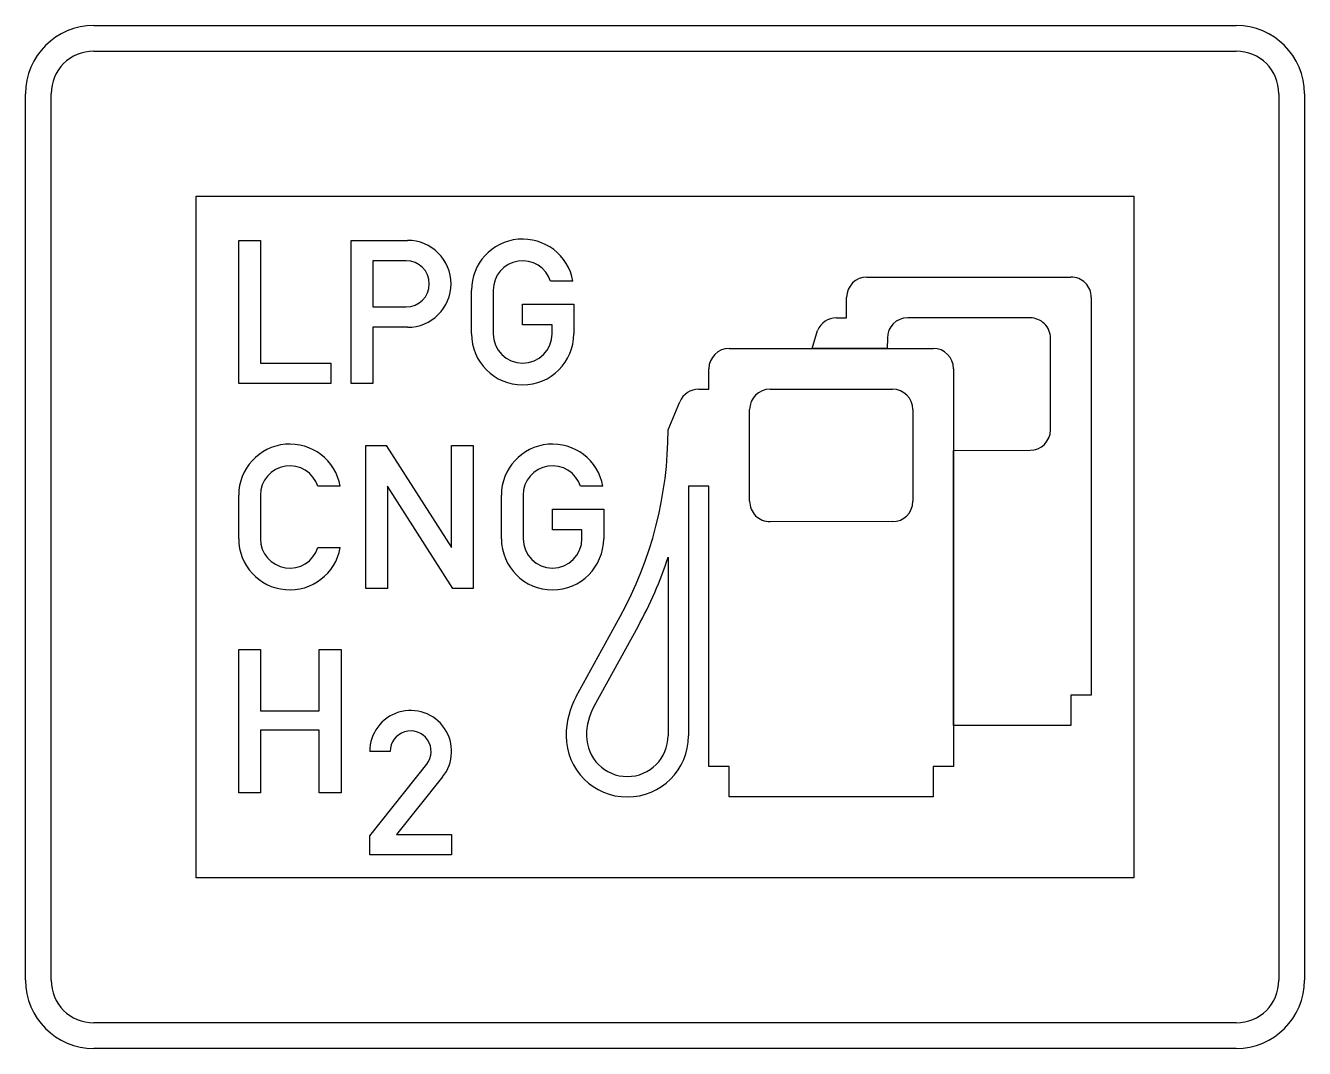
# Model space of a CAD drawing. Extents: x 0 to 750, y 0 to 600.
import ezdxf

# ---------------------------------------------------------------- set-up
doc = ezdxf.new("R2010")
doc.units = 0
doc.header["$LTSCALE"] = 25
doc.linetypes.add('AUSGEZOGEN', pattern=[0])
doc.layers.get('0').update_dxf_attribs({"linetype": 'AUSGEZOGEN'})

msp = doc.modelspace()

# ---------------------------------------------------------------- linework, layer by layer
for p, q in [((40, 600), (710, 600)), ((40, 585), (710, 585)), ((0, 40), (0, 560)), ((15, 40), (15, 560)), ((735, 560), (735, 40)), ((750, 560), (750, 40)), ((100, 500), (650, 500)), ((100, 100), (100, 500)), ((650, 500), (650, 100)), ((125, 390), (125, 474)), ((125, 474), (137.75, 474)), ((137.75, 474), (137.75, 402)), ((191, 390), (191, 474)), ((191, 474), (224, 474)), ((223.25, 462), (203.75, 462)), ((203.75, 462), (203.75, 435)), ((321.04, 450), (307.93, 450)), ((493.45, 452.5), (613.05, 452.5)), ((261.5, 419.25), (261.5, 444.75)), ((274.25, 444.75), (274.25, 419.25)), ((203.75, 435), (223.25, 435)), ((291.5, 424.5), (291.5, 436.5)), ((291.5, 436.5), (321.5, 436.5)), ((321.5, 436.5), (321.5, 419.25)), ((481.47, 428.58), (481.5, 440.55)), ((625, 440.55), (625, 207.3)), ((475.5, 428.55), (481.47, 428.58)), ((589.1, 428.55), (517.35, 428.55)), ((224, 423), (203.75, 423)), ((203.75, 423), (203.75, 390)), ((308.75, 424.5), (291.5, 424.5)), ((308.75, 419.25), (308.75, 424.5)), ((461.29, 410.64), (464.47, 421.2)), ((505.4, 416.6), (505.39, 410.64)), ((601.05, 362.8), (601.05, 416.6)), ((412.7, 410.65), (532.3, 410.65)), ((505.39, 410.64), (461.29, 410.64)), ((137.75, 402), (179, 402)), ((179, 402), (179, 390)), ((400.73, 386.72), (400.75, 398.7)), ((544.25, 398.7), (544.26, 165.44)), ((179, 390), (125, 390)), ((203.75, 390), (191, 390)), ((394.75, 386.7), (400.73, 386.72)), ((436.6, 386.7), (508.4, 386.7)), ((376.8, 362.8), (383.72, 379.35)), ((424.65, 320.95), (424.65, 374.75)), ((520.35, 374.75), (520.35, 320.95)), ((199.54, 269.75), (199.54, 353.75)), ((199.54, 353.75), (211.54, 353.75)), ((211.54, 353.75), (249.79, 293.75)), ((249.79, 293.75), (249.79, 353.75)), ((249.79, 353.75), (262.54, 353.75)), ((262.54, 353.75), (262.54, 269.75)), ((544.26, 350.83), (589.1, 350.85)), ((544.26, 189.36), (544.26, 350.83)), ((125, 299), (125, 324.5)), ((137.75, 324.5), (137.75, 299)), ((184.54, 329.75), (171.43, 329.75)), ((250.54, 269.75), (212.29, 329.75)), ((212.29, 329.75), (212.29, 269.75)), ((279.04, 299), (279.04, 324.5)), ((291.79, 324.5), (291.79, 299)), ((338.57, 329.75), (325.47, 329.75)), ((400.73, 329.9), (388.77, 329.9)), ((388.77, 329.9), (388.8, 183.4)), ((400.73, 165.44), (400.73, 329.9)), ((309.04, 304.25), (309.04, 316.25)), ((309.04, 316.25), (339.04, 316.25)), ((339.04, 316.25), (339.04, 299)), ((508.4, 309), (436.62, 308.97)), ((326.29, 304.25), (309.04, 304.25)), ((326.29, 299), (326.29, 304.25)), ((171.43, 293.75), (184.54, 293.75)), ((376.81, 288.1), (376.8, 183.4)), ((212.29, 269.75), (199.54, 269.75)), ((262.54, 269.75), (250.54, 269.75)), ((322.92, 206.46), (348.68, 253.3)), ((333.39, 200.69), (359.19, 247.54)), ((125, 150), (125, 234)), ((125, 234), (137.75, 234)), ((137.75, 234), (137.75, 198)), ((172.25, 198), (172.25, 234)), ((172.25, 234), (185, 234)), ((185, 234), (185, 150)), ((625, 207.3), (613.04, 207.3)), ((613.04, 207.3), (613.04, 189.36)), ((137.75, 198), (172.25, 198)), ((613.04, 189.36), (544.26, 189.36)), ((172.25, 186.75), (137.75, 186.75)), ((137.75, 186.75), (137.75, 150)), ((172.25, 150), (172.25, 186.75)), ((317, 183.4), (317, 183.4)), ((329, 183.4), (328.95, 183.4)), ((213.85, 174.25), (201.85, 174.25)), ((201.85, 124.75), (235.25, 166.79)), ((412.69, 165.44), (400.73, 165.44)), ((412.69, 147.5), (412.69, 165.44)), ((544.26, 165.44), (532.3, 165.44)), ((532.3, 165.44), (532.3, 147.5)), ((244.59, 159.26), (217.6, 125.5)), ((137.75, 150), (125, 150)), ((185, 150), (172.25, 150)), ((532.3, 147.5), (412.69, 147.5)), ((201.85, 113.5), (201.85, 124.75)), ((217.6, 125.5), (249.85, 125.5)), ((249.85, 125.5), (249.85, 113.5)), ((249.85, 113.5), (201.85, 113.5)), ((650, 100), (100, 100)), ((710, 15), (40, 15)), ((710, 0), (40, 0))]:
    msp.add_line(p, q)
for centre, radius, start, end in [((40, 560), 40, 90, 180), ((710, 560), 40, 0, 90), ((40, 560), 25, 90, 180), ((710, 560), 25, 0, 90), ((224, 448.5), 25.5, 270, 450), ((291.5, 444.75), 30, 10.0787, 180), ((223.25, 448.5), 13.5, 270, 450), ((291.5, 444.75), 17.25, 17.7189, 180), ((493.45, 440.55), 11.95, 90, 180), ((613.05, 440.55), 11.95, 359.98, 450), ((475.5, 416.6), 11.95, 90, 157.375), ((517.35, 416.6), 11.95, 90, 180), ((589.1, 416.6), 11.95, 0, 90.005), ((291.5, 419.25), 30, 180, 360), ((291.5, 419.25), 17.25, 180, 360), ((412.7, 398.7), 11.95, 90, 180), ((532.3, 398.7), 11.95, 0, 90), ((394.75, 374.75), 11.95, 90, 157.38), ((436.6, 374.75), 11.95, 90, 180), ((508.4, 374.75), 11.95, 0, 90), ((149.55, 362.8), 227.25, 331.195, 360), ((589.1, 362.8), 11.95, 270, 359.995), ((155, 324.5), 30, 10.0787, 180), ((309.04, 324.5), 30, 10.0787, 180), ((155, 324.5), 17.25, 17.7189, 180), ((309.04, 324.5), 17.25, 17.7189, 180), ((436.6, 320.95), 11.95, 179.995, 270), ((508.4, 320.95), 11.95, 270.005, 360), ((155, 299), 30, 180, 349.9213), ((155, 299), 17.25, 180, 342.2811), ((309.04, 299), 30, 180, 360), ((309.04, 299), 17.25, 180, 360), ((149.45, 362.85), 239.35, 331.2, 341.805), ((364.85, 183.4), 47.85, 151.195, 180), ((225.85, 174.25), 24, 321.3557, 540), ((364.85, 183.4), 35.9, 151.2, 180), ((225.85, 174.25), 12, 321.534, 540), ((352.9, 183.4), 35.9, 180, 360), ((352.9, 183.4), 23.9, 180, 360), ((40, 40), 40, 180, 270), ((40, 40), 25, 180, 270), ((710, 40), 40, 270, 360), ((710, 40), 25, 270, 360)]:
    msp.add_arc(centre, radius, start, end)

doc.saveas('drawing.dxf')
